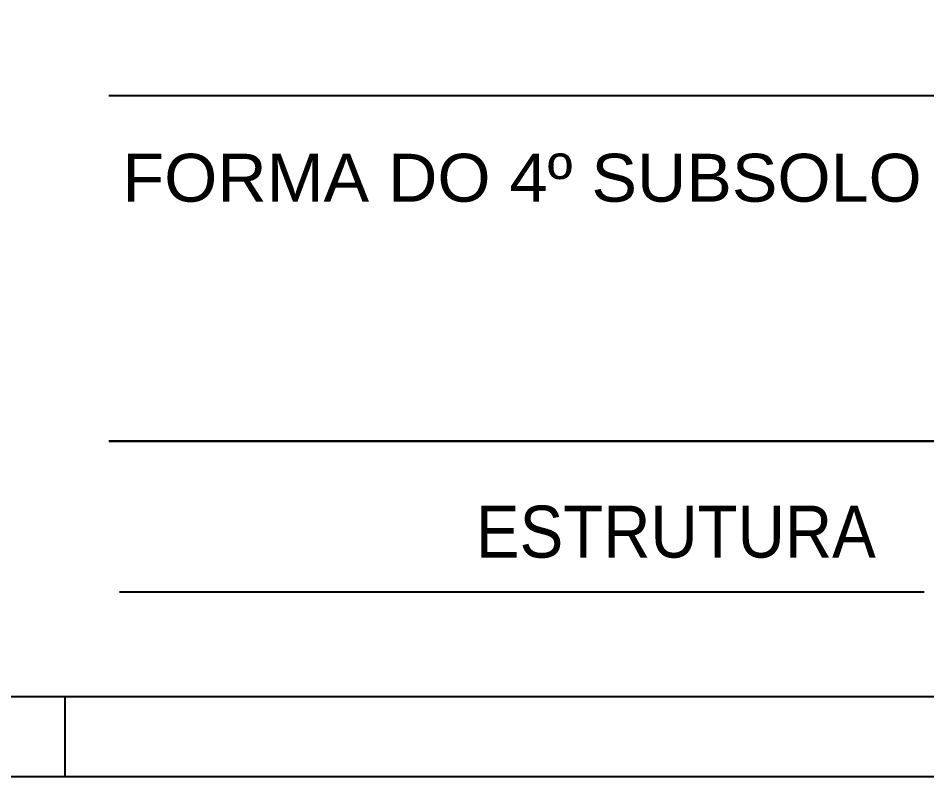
# Model space of a CAD drawing. Extents: x -4172 to 5482, y -2094 to 2406.
# Drawn here: x 4528 to 5097, y -2094 to -1620 of the extents above; entities that cross this region are included whole.
import ezdxf

# ---------------------------------------------------------------- set-up
doc = ezdxf.new("R2010")
doc.units = 0
doc.header["$LTSCALE"] = 50
doc.header["$MEASUREMENT"] = 0
doc.layers.add('CARIMBO', color=7, linetype='CONTINUOUS')
doc.layers.add('F-MARGEM', color=1, linetype='CONTINUOUS')
doc.styles.add('NFOLHA', font='ARIALN.TTF')
doc.styles.add('TITULO DESENHO', font='arial.ttf', dxfattribs={"width": 1.02})

# ---------------------------------------------------------------- blocks, each defined once
blk = doc.blocks.new('A0-4L_900')
at = {"layer": 'F-MARGEM', "color": 2}
blk.add_line((174.4, 1), (174.4, 0), dxfattribs=at)
blk.add_lwpolyline([(0, 0), (0, 90), (192.9, 90), (192.9, 0)], close=True, dxfattribs=at)
at = {"layer": 'F-MARGEM', "color": 7}
blk.add_lwpolyline([(2.5, 89), (191.9, 89), (191.9, 1), (2.5, 1)], close=True, dxfattribs=at)

msp = doc.modelspace()

# ---------------------------------------------------------------- linework, layer by layer
at = {"layer": 'CARIMBO', "color": 6}
for p, q in [((5222.344, -1668.299), (4584.731, -1668.299)), ((5434.731, -1884.493), (4584.731, -1884.493))]:
    msp.add_line(p, q, dxfattribs=at)
at = {"layer": 'CARIMBO', "color": 94}
msp.add_line((4584.731, -1884.493), (5434.731, -1884.493), dxfattribs=at)
at = {"layer": 'CARIMBO', "color": 1}
msp.add_line((5094.853, -1978.809), (4591.368, -1978.809), dxfattribs=at)

# ---------------------------------------------------------------- block references
at = {"layer": 'F-MARGEM', "linetype": 'Continuous', "xscale": 50, "yscale": 50, "zscale": 50}
msp.add_blockref('A0-4L_900', (-4162.872, -2094.493), dxfattribs=at)

# ---------------------------------------------------------------- texts
at = {"layer": 'CARIMBO', "color": 5}
for s, height, style, width, p in [('FORMA DO 4º SUBSOLO', 30, 'TITULO DESENHO', 1.02, (4593.206, -1734.512)), ('ESTRUTURA', 32.5, 'NFOLHA', 1.1, (4814.411, -1957.274))]:
    msp.add_text(s, height=height, dxfattribs=dict(at, style=style, width=width)).set_placement(p)

doc.saveas('drawing.dxf')
